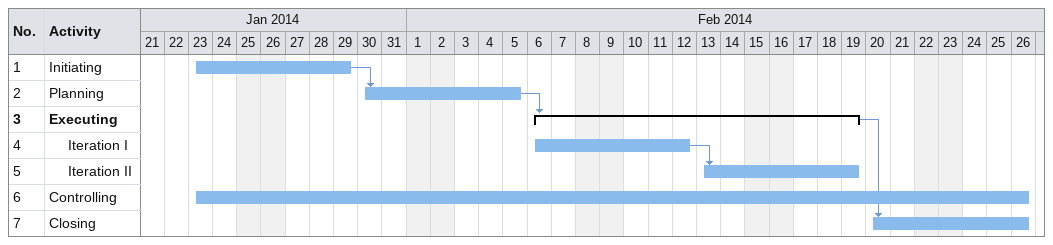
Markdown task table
| ID | Level | Task | Start | Finish | Predecessors |
|---|---|---|---|---|---|
| 1 | 1 | Initiating | 2014-01-23 | 2014-01-29 |  |
| 2 | 1 | Planning | 2014-01-30 | 2014-02-05 | 1 |
| 3 | 1 | **Executing** | 2014-02-06 | 2014-02-19 | 2 |
| 4 | 2 | Iteration I | 2014-02-06 | 2014-02-12 |  |
| 5 | 2 | Iteration II | 2014-02-13 | 2014-02-19 | 4 |
| 6 | 1 | Controlling | 2014-01-23 | 2014-02-26 |  |
| 7 | 1 | Closing | 2014-02-20 | 2014-02-26 | 3 |
